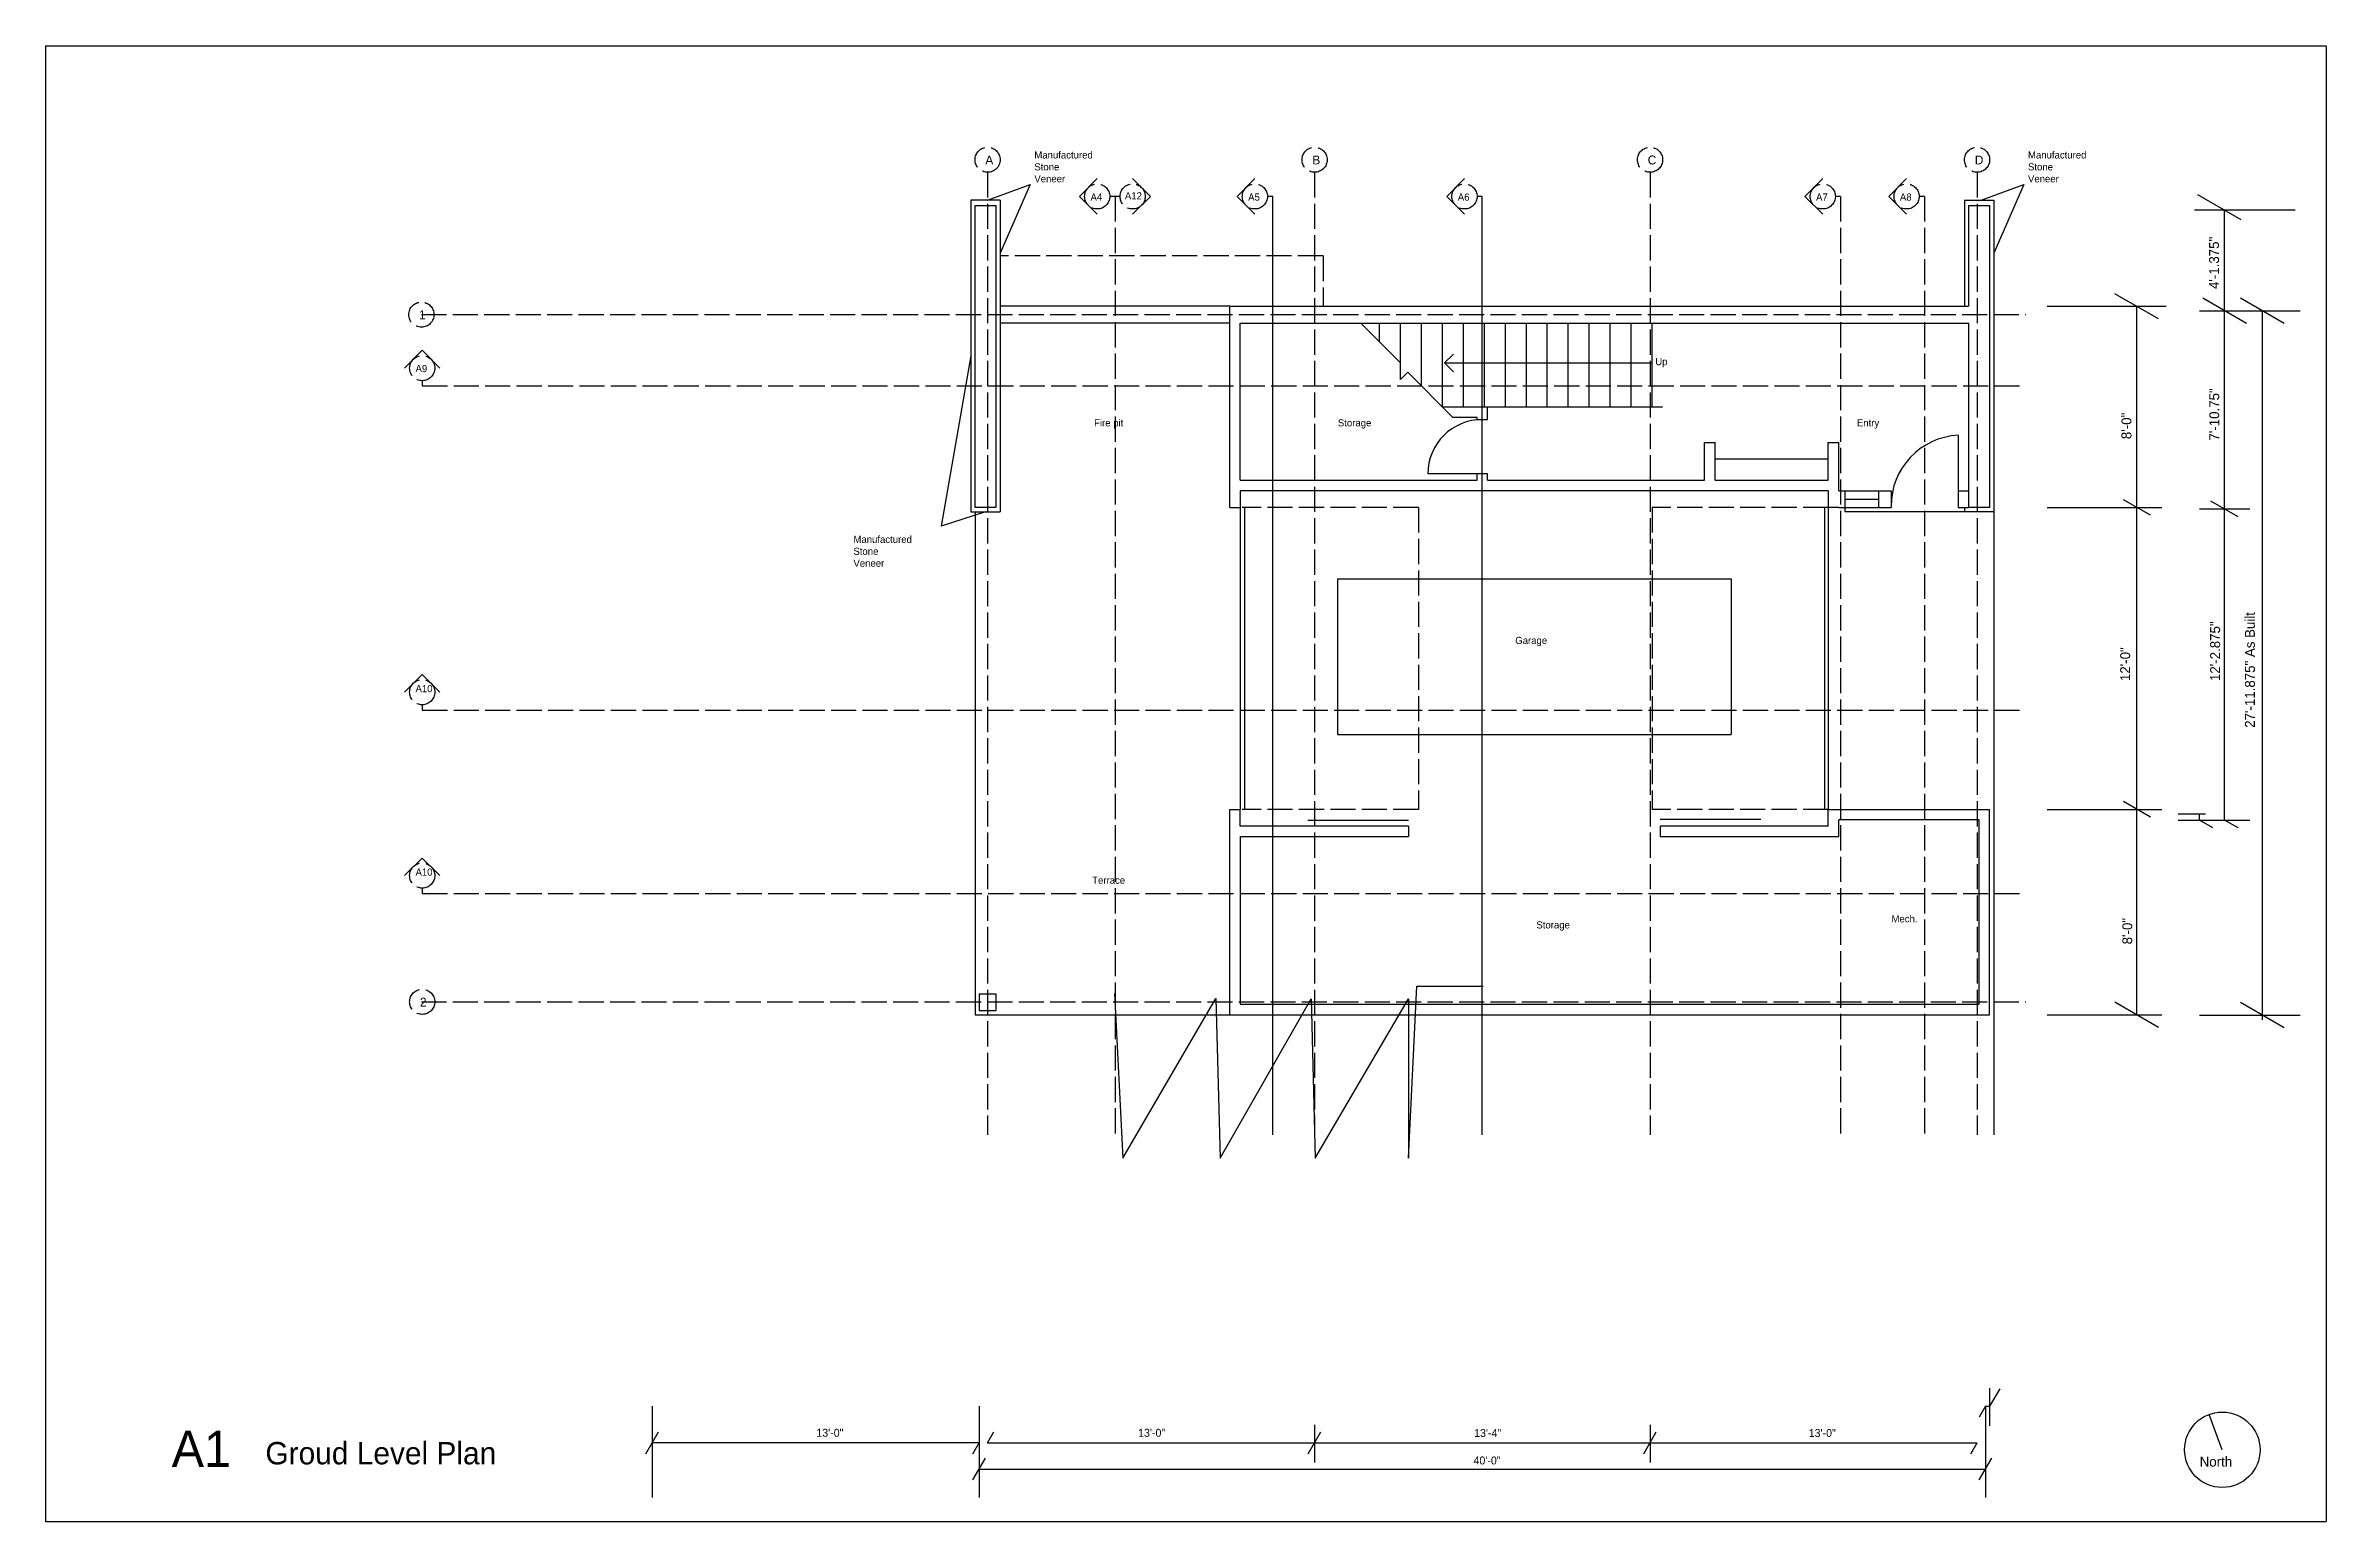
# Model space of a CAD drawing. Header units: inches. Extents: x 967 to 6851, y -1067 to 3434.
# Drawn here: x 967 to 2055, y 2730 to 3434 of the extents above; entities that cross this region are included whole.
import ezdxf

# ---------------------------------------------------------------- set-up
doc = ezdxf.new("R2010")
doc.units = ezdxf.units.IN
doc.header["$MEASUREMENT"] = 0
doc.linetypes.add('ACAD_ISO02W100', pattern=[15, 12, -3])
for name, color, linetype in [('const', 7, 'Continuous'), ('e1', 7, 'Continuous'), ('e2', 251, 'Continuous'), ('glass', 172, 'Continuous'), ('grid', 252, 'ACAD_ISO02W100'), ('millwork', 253, 'Continuous'), ('soffit', 253, 'ACAD_ISO02W100'), ('stairs', 140, 'Continuous'), ('walls', 7, 'Continuous')]:
    doc.layers.add(name, color=color, linetype=linetype)

msp = doc.modelspace()

# ---------------------------------------------------------------- linework, layer by layer
for p, q in [((966.9, 3434.3), (2054.9, 3434.3)), ((966.9, 3434.3), (966.9, 2730.3)), ((2054.9, 3434.3), (2054.9, 2730.3)), ((966.9, 2730.3), (2054.9, 2730.3))]:
    msp.add_line(p, q)
at = {"layer": 'const'}
for p, q in [((2014.3, 3351.2), (1993.6, 3363.2)), ((2040, 3355.8), (1992, 3355.8)), ((2006.4, 3064.9), (2006.4, 3355.8)), ((1974.9, 3304), (1954.1, 3316)), ((1964.5, 2972), (1964.5, 3310)), ((1994.4, 3307.8), (2042.4, 3307.8)), ((2016.8, 3301.8), (1996, 3313.8)), ((2034.8, 3301.8), (2014, 3313.8)), ((2024.4, 2969.6), (2024.4, 3307.8)), ((1921.7, 3214), (1976.5, 3214)), ((1971, 3210.3), (1958.1, 3217.7)), ((1994.4, 3213.3), (2018.4, 3213.3)), ((2012.8, 3209.6), (1999.9, 3217)), ((1921.7, 3070), (1976.5, 3070)), ((1971, 3066.3), (1958.1, 3073.7)), ((1984.2, 3067.8), (1997.3, 3067.8)), ((1984.2, 3064.9), (2018.4, 3064.9)), ((1994.4, 3064.9), (1994.4, 3067.8)), ((2000.8, 3061.2), (1994.4, 3064.9)), ((2012.8, 3061.2), (2006.4, 3064.9)), ((1921.7, 2972), (1976.5, 2972)), ((1974.9, 2966), (1954.1, 2978)), ((1994.4, 2971.8), (2042.4, 2971.8)), ((2034.8, 2965.8), (2014, 2977.8)), ((1256.3, 2785.3), (1256.3, 2741.7)), ((1412.3, 2785.3), (1412.3, 2741.7)), ((1892.3, 2785.3), (1889.3, 2780.1)), ((1892.3, 2785.3), (1892.3, 2741.7)), ((1892.3, 2785.3), (1894.3, 2785.3)), ((1899.1, 2793.6), (1894.3, 2785.3)), ((1253.3, 2762.6), (1259.3, 2773)), ((1412.3, 2767.8), (1256.3, 2767.8)), ((1409.3, 2762.6), (1412.3, 2767.8)), ((1416.3, 2767.8), (1419.3, 2773)), ((1416.3, 2767.8), (1888.3, 2767.8)), ((1569.3, 2762.6), (1575.3, 2773)), ((1729.3, 2762.6), (1735.3, 2773)), ((1885.3, 2762.6), (1888.3, 2767.8)), ((1409.3, 2750.1), (1415.3, 2760.5)), ((1412.3, 2755.3), (1892.3, 2755.3)), ((1889.3, 2750.1), (1895.3, 2760.5))]:
    msp.add_line(p, q, dxfattribs=at)
at = {"layer": 'e1'}
msp.add_circle((2005.3, 2764.5), 18, dxfattribs=at)
at = {"layer": 'e2'}
for p, q in [((1479.5, 3362.4), (1474.6, 3362.4)), ((1552.3, 3362.4), (1549.8, 3362.4)), ((1552.3, 2914.8), (1552.3, 3362.4)), ((1652.3, 3362.4), (1649.8, 3362.4)), ((1652.3, 2914.8), (1652.3, 3362.4)), ((1823.2, 3362.4), (1820.7, 3362.4)), ((1863.2, 3362.4), (1860.7, 3362.4)), ((1896.3, 3335.3), (1896.3, 2914.8)), ((1410.3, 3212), (1410.3, 2972)), ((1410.3, 2972), (1531.8, 2972))]:
    msp.add_line(p, q, dxfattribs=at)
msp.add_lwpolyline([(1476.8, 2982.1), (1480.8, 2903.6), (1525.2, 2979.7), (1527.2, 2903.6), (1570.6, 2979.6), (1572.6, 2903.6), (1617.1, 2979.6), (1617.1, 2903.6), (1621.1, 2985.6), (1652.7, 2985.6)], dxfattribs=at)
at = {"layer": 'glass'}
msp.add_line((1825.3, 3218), (1841.3, 3218), dxfattribs=at)
at = {"layer": 'grid'}
for p, q in [((1416.3, 3373.9), (1416.3, 2914.8)), ((1572.3, 3373.9), (1572.3, 2914.8)), ((1732.3, 3373.9), (1732.3, 2914.8)), ((1888.3, 3373.9), (1888.3, 2914.8)), ((1477.1, 3362.4), (1477.1, 2914.8)), ((1823.2, 3362.4), (1823.2, 2914.8)), ((1863.2, 3362.4), (1863.2, 2914.8)), ((1146.2, 3306), (1911.5, 3306)), ((1146.6, 3274.5), (1146.6, 3272)), ((1146.6, 3272), (1911.5, 3272)), ((1146.6, 3119.9), (1146.6, 3117.4)), ((1146.6, 3117.4), (1911.5, 3117.4)), ((1146.6, 3032.4), (1146.6, 3029.9)), ((1146.6, 3029.9), (1911.5, 3029.9)), ((1146.2, 2978.2), (1911.5, 2978.2))]:
    msp.add_line(p, q, dxfattribs=at)
for centre in [(1416.3, 3379.9), (1572.3, 3379.9), (1732.3, 3379.9), (1888.3, 3379.9), (1468.6, 3362.4), (1485.5, 3362.4), (1543.8, 3362.4), (1643.8, 3362.4), (1814.7, 3362.4), (1854.7, 3362.4), (1146.2, 3306), (1146.6, 3280.5), (1146.6, 3125.9), (1146.6, 3038.4), (1146.6, 2978.2)]:
    msp.add_circle(centre, 6, dxfattribs=at)
at = {"layer": 'millwork'}
for p, q in [((1416.3, 3360.6), (1436.6, 3368.1)), ((1436.6, 3368.1), (1422.3, 3335.3)), ((1890.3, 3360.6), (1910.6, 3368.1)), ((1910.6, 3368.1), (1896.3, 3335.3)), ((1531.8, 3310), (1422.3, 3310)), ((1531.8, 3302), (1422.3, 3302)), ((1408.3, 3286.3), (1394.1, 3205.1)), ((1879.3, 3248.5), (1879.3, 3214.5)), ((1817.3, 3237), (1763.3, 3237)), ((1825.3, 3222), (1841.3, 3222)), ((1415.3, 3212), (1394.1, 3205.1)), ((1825.3, 3214), (1841.3, 3214)), ((1825.3, 3214), (1825.3, 3212)), ((1882.3, 3212), (1825.3, 3212)), ((1617.1, 3064.7), (1569.1, 3064.7)), ((1785.1, 3065.1), (1737.1, 3065.1))]:
    msp.add_line(p, q, dxfattribs=at)
for centre, radius, start, end in [((1652.3, 3230), 26, 90, 180), ((1881, 3214.8), 33.7, 92.925, 180.4738)]:
    msp.add_arc(centre, radius, start, end, dxfattribs=at)
at = {"layer": 'soffit'}
for p, q in [((1576.3, 3334), (1422.3, 3334)), ((1576.3, 3334), (1576.3, 3310)), ((1621.8, 3214), (1537.8, 3214)), ((1621.8, 3214), (1621.8, 3070)), ((1817.3, 3214), (1733.3, 3214)), ((1733.3, 3214), (1733.3, 3070)), ((1621.8, 3070), (1537.8, 3070)), ((1817.3, 3070), (1733.3, 3070))]:
    msp.add_line(p, q, dxfattribs=at)
at = {"layer": 'stairs'}
for p, q in [((1613.3, 3283), (1594.3, 3302)), ((1603.3, 3293), (1603.3, 3302)), ((1613.3, 3275), (1613.3, 3302)), ((1623.3, 3272), (1623.3, 3302)), ((1633.3, 3262), (1633.3, 3302)), ((1643.3, 3262), (1643.3, 3302)), ((1653.3, 3262), (1653.3, 3302)), ((1663.3, 3262), (1663.3, 3302)), ((1673.3, 3262), (1673.3, 3302)), ((1683.3, 3262), (1683.3, 3302)), ((1693.3, 3262), (1693.3, 3302)), ((1703.3, 3262), (1703.3, 3302)), ((1713.3, 3262), (1713.3, 3302)), ((1723.3, 3262), (1723.3, 3302)), ((1733.3, 3262), (1733.3, 3302)), ((1634.3, 3283), (1638.5, 3287.2)), ((1613.3, 3275), (1616.8, 3278.5)), ((1638.3, 3257), (1616.8, 3278.5)), ((1634.3, 3283), (1733.3, 3283)), ((1634.3, 3283), (1638.5, 3278.8)), ((1633.3, 3262), (1738.3, 3262)), ((1649.8, 3257), (1638.3, 3257)), ((1649.8, 3256), (1654.8, 3256)), ((1652.3, 3230), (1626.3, 3230)), ((1654.8, 3230), (1649.8, 3230))]:
    msp.add_line(p, q, dxfattribs=at)
at = {"layer": 'walls'}
for p, q in [((1468.6, 3370.9), (1460.1, 3362.4)), ((1468.6, 3353.9), (1460.1, 3362.4)), ((1485.5, 3370.9), (1494, 3362.4)), ((1485.5, 3353.9), (1494, 3362.4)), ((1543.8, 3370.9), (1535.3, 3362.4)), ((1543.8, 3353.9), (1535.3, 3362.4)), ((1643.8, 3370.9), (1635.3, 3362.4)), ((1643.8, 3353.9), (1635.3, 3362.4)), ((1814.7, 3370.9), (1806.2, 3362.4)), ((1814.7, 3353.9), (1806.2, 3362.4)), ((1854.7, 3370.9), (1846.2, 3362.4)), ((1854.7, 3353.9), (1846.2, 3362.4)), ((1408.3, 3360.6), (1408.3, 3212)), ((1422.3, 3360.6), (1408.3, 3360.6)), ((1410.3, 3214), (1410.3, 3358)), ((1410.3, 3358), (1420.3, 3358)), ((1420.3, 3358), (1420.3, 3214)), ((1422.3, 3360.6), (1422.3, 3214)), ((1882.3, 3360.6), (1882.3, 3310)), ((1882.3, 3360.6), (1896.3, 3360.6)), ((1884.3, 3358), (1884.3, 3310)), ((1884.3, 3358), (1894.3, 3358)), ((1894.3, 3358), (1894.3, 3214)), ((1896.3, 3360.6), (1896.3, 3212)), ((1531.8, 3310), (1884.3, 3310)), ((1531.8, 3214), (1531.8, 3310)), ((1921.7, 3310), (1978.5, 3310)), ((1536.8, 3227), (1536.8, 3302)), ((1536.8, 3302), (1884.3, 3302)), ((1884.3, 3302), (1884.3, 3214)), ((1138.1, 3280.5), (1146.6, 3289)), ((1155, 3280.5), (1146.6, 3289)), ((1649.8, 3256), (1649.8, 3257)), ((1654.8, 3256), (1654.8, 3262)), ((1758.3, 3245), (1763.3, 3245)), ((1758.3, 3227), (1758.3, 3245)), ((1763.3, 3227), (1763.3, 3245)), ((1763.3, 3227), (1763.3, 3245)), ((1817.3, 3227), (1817.3, 3245)), ((1817.3, 3245), (1822.3, 3245)), ((1822.3, 3222), (1822.3, 3245)), ((1536.8, 3227), (1649.8, 3227)), ((1817.3, 3222), (1536.8, 3222)), ((1536.8, 3222), (1536.8, 3214)), ((1649.8, 3227), (1649.8, 3230)), ((1654.8, 3227), (1654.8, 3230)), ((1654.8, 3227), (1758.3, 3227)), ((1763.3, 3227), (1817.3, 3227)), ((1817.3, 3222), (1817.3, 3214)), ((1822.3, 3222), (1825.3, 3222)), ((1825.3, 3222), (1825.3, 3214)), ((1841.3, 3222), (1841.3, 3214)), ((1841.3, 3222), (1846.3, 3222)), ((1846.3, 3222), (1847.3, 3222)), ((1847.3, 3222), (1847.3, 3214)), ((1879.3, 3222), (1879.3, 3214)), ((1879.3, 3222), (1884.3, 3222)), ((1408.3, 3212), (1422.3, 3212)), ((1420.3, 3214), (1410.3, 3214)), ((1422.3, 3214), (1422.3, 3212)), ((1531.8, 3214), (1536.8, 3214)), ((1536.8, 3214), (1536.8, 3070)), ((1538.8, 3214), (1538.8, 3070)), ((1815.6, 3214), (1815.6, 3070)), ((1817.3, 3214), (1817.3, 3070)), ((1822.3, 3214), (1817.3, 3214)), ((1822.3, 3214), (1825.3, 3214)), ((1841.3, 3214), (1847.3, 3214)), ((1879.3, 3214), (1884.3, 3214)), ((1882.3, 3214), (1882.3, 3212)), ((1896.3, 3212), (1882.3, 3212)), ((1894.3, 3214), (1884.3, 3214)), ((1583.2, 3179.9), (1771, 3179.9)), ((1583.2, 3179.9), (1583.2, 3105.7)), ((1771, 3179.9), (1771, 3105.7)), ((1138.1, 3125.9), (1146.6, 3134.4)), ((1155, 3125.9), (1146.6, 3134.4)), ((1583.2, 3105.7), (1771, 3105.7)), ((1531.8, 2972), (1531.8, 3070)), ((1531.8, 3070), (1536.8, 3070)), ((1536.8, 3062), (1536.8, 3070)), ((1817.3, 3070), (1887.8, 3070)), ((1817.3, 3062), (1817.3, 3070)), ((1887.8, 3070), (1894.3, 3070)), ((1894.3, 2972), (1894.3, 3070)), ((1617.1, 3062), (1536.8, 3062)), ((1617.1, 3062), (1617.1, 3057)), ((1817.3, 3062), (1737.1, 3062)), ((1737.1, 3062), (1737.1, 3057)), ((1889.3, 3065), (1822.3, 3065)), ((1822.3, 3057), (1822.3, 3065)), ((1889.3, 2977), (1889.3, 3065)), ((1138.1, 3038.4), (1146.6, 3046.8)), ((1155, 3038.4), (1146.6, 3046.8)), ((1536.8, 3057), (1536.8, 2977)), ((1536.8, 3057), (1617.1, 3057)), ((1737.1, 3057), (1822.3, 3057)), ((1412.3, 2982), (1420.3, 2982)), ((1412.3, 2982), (1412.3, 2974)), ((1420.3, 2982), (1420.3, 2974)), ((1412.3, 2974), (1420.3, 2974)), ((1531.8, 2972), (1894.3, 2972)), ((1536.8, 2977), (1889.3, 2977)), ((1894.3, 2793.9), (1894.3, 2776)), ((1572.3, 2776.4), (1572.3, 2758.4)), ((1732.3, 2776.4), (1732.3, 2758.4)), ((2005.3, 2764.5), (1999.1, 2781.4))]:
    msp.add_line(p, q, dxfattribs=at)

# ---------------------------------------------------------------- texts
at = {"layer": 'const', "attachment_point": 1}
for s, insert, char_height, width in [('\\pt3.4098;Manufactured^JStone^JVeneer', (1438.6, 3383.9), 3.41, 1300.158), ('\\pt3.4098;Manufactured^JStone^JVeneer', (1912.6, 3383.9), 3.41, 1300.158), ('A', (1415.2, 3381.9), 4.26, 1625.197), ('B', (1571.2, 3381.9), 4.26, 1625.197), ('C', (1731.2, 3381.9), 4.26, 1625.197), ('D', (1887.2, 3381.9), 4.26, 1625.197), ('A4', (1465.4, 3363.8), 3.41, 1300.158), ('A12', (1481.8, 3364.4), 3.41, 1300.158), ('A5', (1540.6, 3363.8), 3.41, 1300.158), ('A6', (1640.6, 3363.8), 3.41, 1300.158), ('A7', (1811.5, 3363.8), 3.41, 1300.158), ('A8', (1851.5, 3363.8), 3.41, 1300.158), ('1', (1145.1, 3308), 4.26, 1625.197), ('A9', (1143.4, 3282), 3.41, 1300.158), ('\\pt3.4098;Up', (1734.8, 3285.3), 3.41, 1300.158), ('\\pt3.4098;Fire pit', (1467.1, 3256.1), 3.41, 1300.158), ('\\pt3.4098;Storage', (1583.4, 3256.1), 3.41, 1300.158), ('\\pt3.4098;Entry', (1831, 3256.1), 3.41, 1300.158), ('\\pt3.4098;Manufactured^JStone^JVeneer', (1352.3, 3200.5), 3.41, 1300.158), ('\\pt3.4098;Garage', (1668, 3152.3), 3.41, 1300.158), ('A10', (1143.4, 3129.3), 3.41, 1300.158), ('A10', (1143.4, 3041.8), 3.41, 1300.158), ('\\pt3.4098;Terrace', (1466.2, 3037.9), 3.41, 1300.158), ('\\pt3.4098;Storage', (1678.1, 3016.6), 3.41, 1300.158), ('\\pt3.4098;Mech.', (1847.5, 3019.5), 3.41, 1300.158), ('2', (1145.5, 2980.2), 4.26, 1625.197), ('13\'-0"', (1334.6, 2774.5), 3.79, 1444.62), ('13\'-0"', (1488.1, 2774.5), 3.79, 1444.62), ('13\'-4"', (1648.4, 2774.4), 3.79, 1444.62), ('13\'-0"', (1808, 2774.4), 3.79, 1444.62), ('A1', (1027.1, 2773.6), 17.26, 6582.049), ('Groud Level Plan', (1071.8, 2768.2), 10.656, 4062.993), ('40\'-0"', (1648.1, 2761.3), 3.79, 1444.62), ('North', (1994.5, 2761.2), 4.74, 1805.775)]:
    msp.add_mtext(s, dxfattribs=dict(at, insert=insert, char_height=char_height, width=width))
at = {"layer": 'const', "width": 1805.775, "attachment_point": 1, "rotation": 90}
for s, insert, char_height in [('4\'-1.375"', (1999, 3318.2), 4.74), ('7\'-10.75"', (1999.1, 3245.9), 4.74), ('8\'-0"', (1957.2, 3246.6), 4.74), ('12\'-2.875"', (1999.5, 3131.2), 4.74), ('27\'-11.875" As Built', (2016.1, 3108.9), 4.736), ('12\'-0"', (1956.6, 3131.2), 4.74), ('8\'-0"', (1957.6, 3005.6), 4.74)]:
    msp.add_mtext(s, dxfattribs=dict(at, insert=insert, char_height=char_height))

doc.saveas('drawing.dxf')
